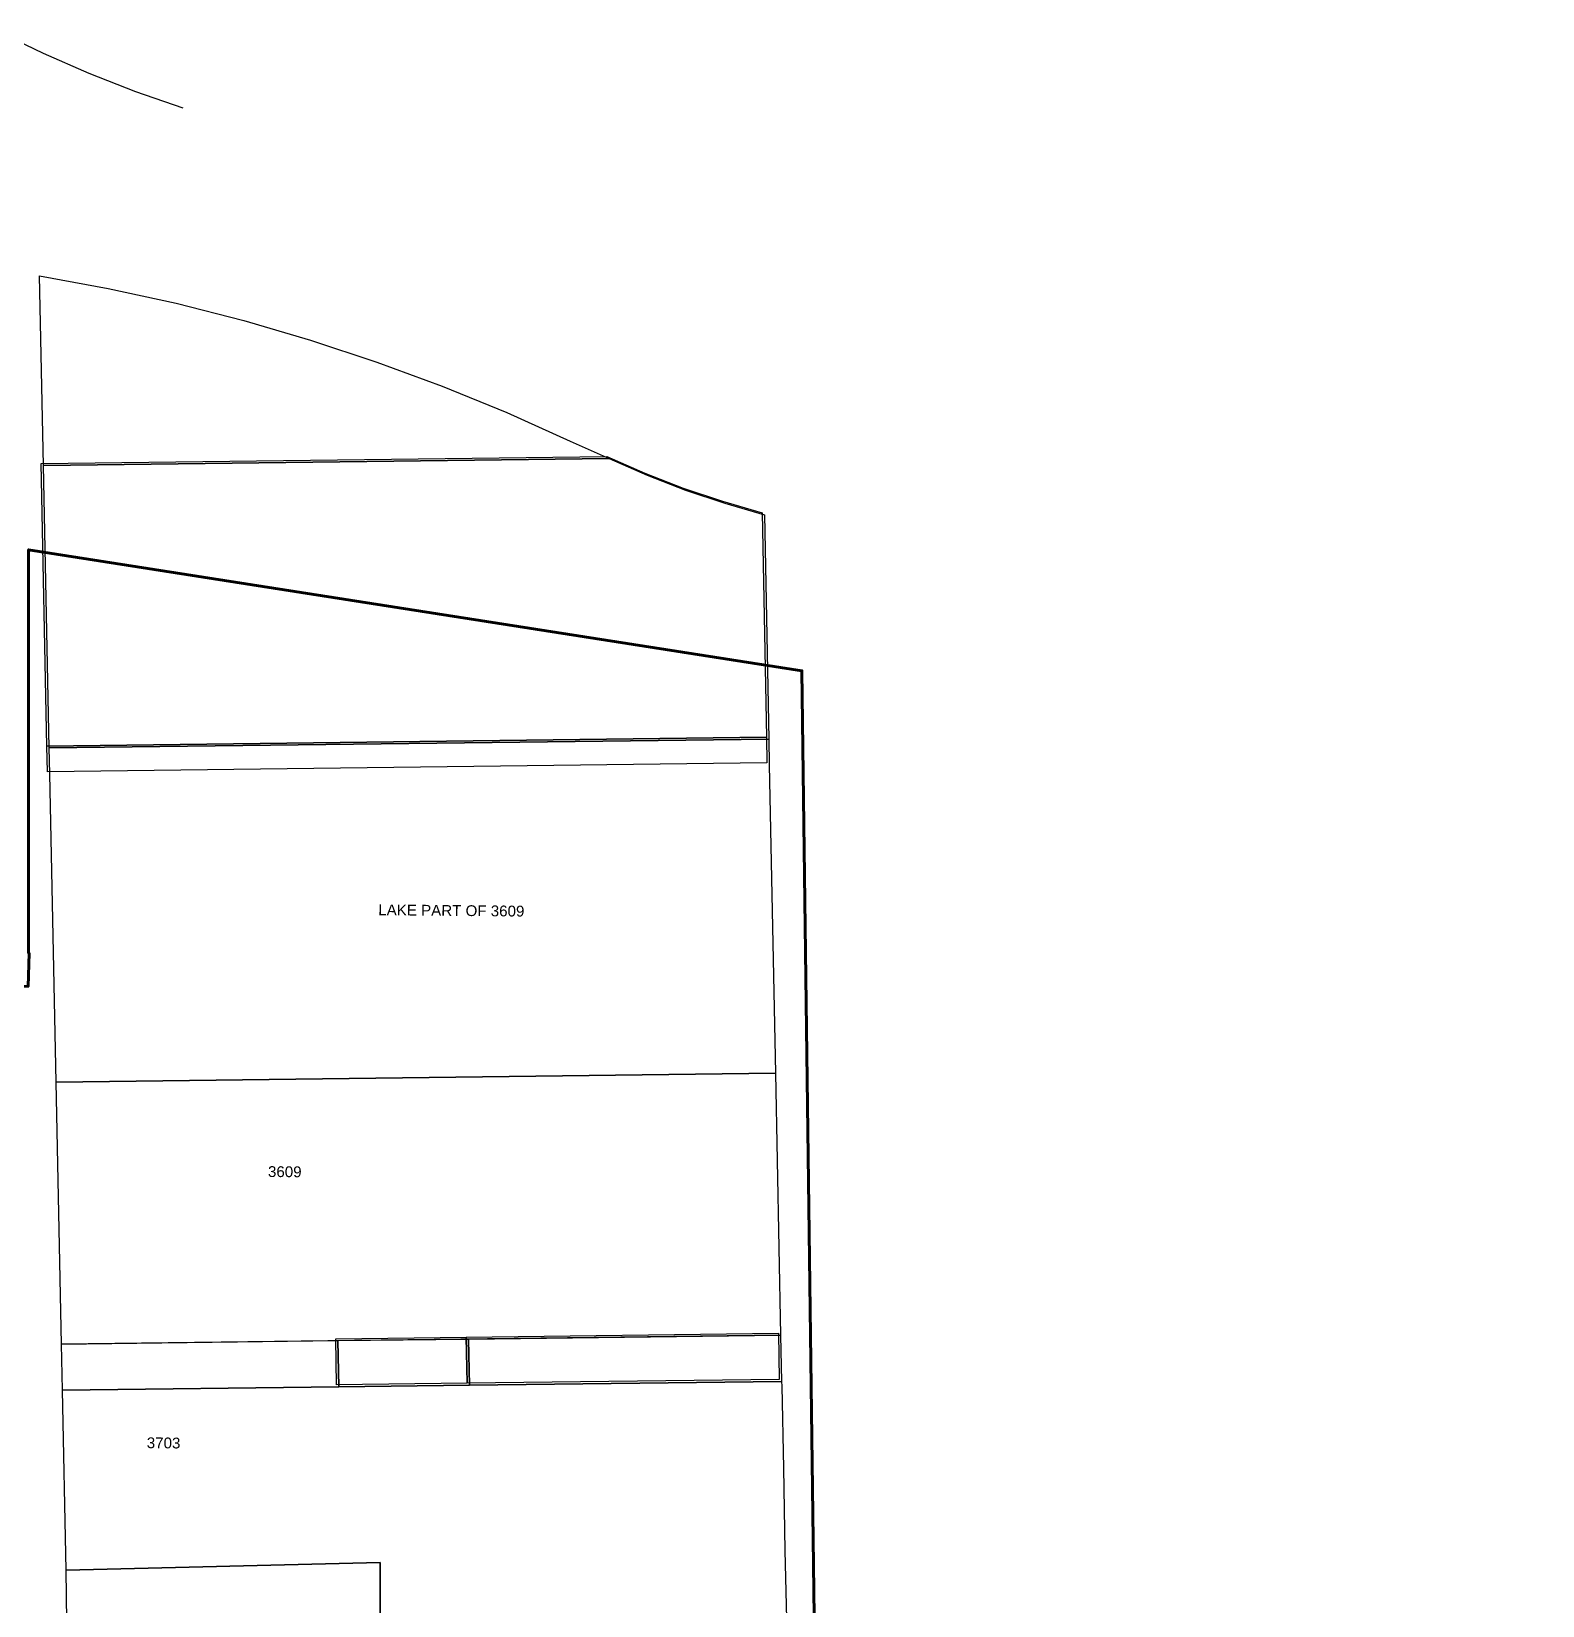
# Model space of a CAD drawing. Header units: millimetres. Extents: x -41032736 to 811436, y 699275 to 12282705.
# Drawn here: x 493324 to 494794, y 763911 to 765443 of the extents above; entities that cross this region are included whole.
import ezdxf
from ezdxf.lldxf.tags import DXFTag

# ---------------------------------------------------------------- set-up
doc = ezdxf.new("R2010")
doc.units = ezdxf.units.MM
doc.header["$MEASUREMENT"] = 0
for name, color, linetype in [('A-Boundary', 1, 'CONTINUOUS'), ('ADDRESS', 7, 'CONTINUOUS'), ('Lot_Line', 7, 'CONTINUOUS')]:
    doc.layers.add(name, color=color, linetype=linetype)
doc.layers.add('EDGE OF PAVEMENT', color=7, linetype='EOP', lineweight=15)
doc.styles.add('AUDIT_D_221110082537-30', font='arial.ttf')
doc.styles.get("Standard").update_dxf_attribs({"font": 'arial.ttf'})
tags = doc.linetypes.add('EOP', pattern='A,96.411295,-0.622657,["EOP",Standard,S=5,R=0,X=0,Y=-2.467181],-16.110442', length=113.144394).pattern_tags.tags
tags[6] = DXFTag(74, 10)

msp = doc.modelspace()

# ---------------------------------------------------------------- linework, layer by layer
at = {"layer": 'EDGE OF PAVEMENT', "linetype": 'ByBlock', "lineweight": -2}
msp.add_lwpolyline([(493291.1, 765442.9), (493335, 765421.8), (493379.6, 765402.4), (493425, 765384.6), (493471, 765368.6)], dxfattribs=at)
at = {"layer": 'Lot_Line'}
for points in [[(493885.8, 765027.3), (493335.4, 765020.5), (493331.7, 765205.2), (493398.4, 765192.9), (493464.6, 765178.4), (493530.3, 765161.5), (493595.3, 765142.5), (493659.7, 765121.2), (493723.3, 765097.7), (493786.1, 765072), (493847.9, 765044.2)], [(494041, 764754.4), (493341, 764745.7), (493335.4, 765020.5), (493885.8, 765027.3), (493922.6, 765011.1), (493960.1, 764996.6), (493998.2, 764983.8), (494036.9, 764972.7)], [(494047.6, 764429.3), (493347.7, 764420.6), (493341.6, 764720.5), (493341, 764745.7), (494041, 764754.4), (494041.5, 764729.2)], [(494052.6, 764174.3), (493352.9, 764165.7), (493347.7, 764420.6), (494047.6, 764429.3)], [(493749.8, 764125.6), (493622.8, 764124), (493621.9, 764169), (493748.9, 764170.6)], [(494053.5, 764129.4), (493749.8, 764125.6), (493748.9, 764170.6), (494052.6, 764174.3)], [(493622.8, 764124), (493353.8, 764120.7), (493352.9, 764165.7), (493621.9, 764169)], [(494056.8, 763964.9), (494058.5, 763884.9), (494059.6, 763829.4), (493663.4, 763824.4), (493663, 763953.3), (493357.4, 763945.7), (493353.8, 764120.7), (493622.8, 764124), (493749.8, 764125.6), (494053.5, 764129.4), (494053.6, 764124.8), (494055.2, 764044.9)], [(493503.6, 763822.4), (493359.1, 763820.5), (493357.4, 763945.7), (493663, 763953.3), (493663.4, 763824.4)]]:
    msp.add_lwpolyline(points, close=True, dxfattribs=at)
for points in [[(494038.8, 764756.3, 0), (493338.8, 764747.6, 0), (493333.2, 765022.4, 0), (493883.6, 765029.2, 0), (493920.4, 765013, 0), (493957.9, 764998.5, 0), (493996, 764985.7, 0), (494034.7, 764974.6, 0)], [(493338.8, 764747.6, 0), (494038.8, 764756.3, 0), (494039.3, 764731.1, 0), (493339.3, 764722.4, 0)], [(493619.7, 764170.9, 0), (493746.7, 764172.5, 0), (493747.6, 764127.5, 0), (493620.6, 764125.9, 0)], [(493746.7, 764172.5, 0), (494050.4, 764176.2, 0), (494051.3, 764131.2, 0), (493747.6, 764127.5, 0)]]:
    msp.add_polyline3d(points, close=True, dxfattribs=at)

# ---------------------------------------------------------------- next in the draw order: texts
at = {"layer": 'ADDRESS', "color": 3, "ltscale": 0.5, "insert": (493553.9, 764338.8), "char_height": 10.52, "attachment_point": 1, "rotation": 359.4605, "line_spacing_factor": 0.5, "style": 'AUDIT_D_221110082537-30', "bg_fill": 3, "box_fill_scale": 1, "bg_fill_color": 256, "bg_fill_transparency": 0}
msp.add_mtext('3609', dxfattribs=at)
at = {"layer": 'ADDRESS', "color": 152, "ltscale": 0.5, "true_color": 0x2776bb, "insert": (493436, 764074.9), "char_height": 10.52, "attachment_point": 1, "rotation": 359.4605, "line_spacing_factor": 0.5, "style": 'AUDIT_D_221110082537-30', "bg_fill": 3, "box_fill_scale": 1, "bg_fill_color": 256, "bg_fill_transparency": 0}
msp.add_mtext('3703', dxfattribs=at)

# ---------------------------------------------------------------- next in the draw order: linework, layer by layer
at = {"layer": 'A-Boundary', "color": 5, "linetype": 'ByBlock', "lineweight": 60, "ltscale": 30}
msp.add_lwpolyline([(492065.7, 761961.6), (493369, 761961.6), (494793.7, 761965.1), (494790.6, 762586.3), (494102.3, 762583.8), (494073.2, 764820.8), (493320.9, 764938.6), (493320.9, 764546.1), (493321.4, 764546.1), (493321.4, 764546.1), (493321.4, 764546.1), (493321.4, 764546.1), (493321.4, 764546.1), (493320.5, 764513.7), (492241.6, 764516.7), (492236.6, 765169.1), (491932.6, 765159.3), (492044.8, 764265.4), (492062.3, 763360), (492062.3, 761961.6)], dxfattribs=at)

# ---------------------------------------------------------------- next in the draw order: texts
at = {"layer": 'ADDRESS', "color": 3, "ltscale": 0.5, "insert": (493661.2, 764593.5), "char_height": 10.522, "attachment_point": 1, "rotation": 359.4605, "line_spacing_factor": 0.5, "style": 'AUDIT_D_221110082537-30', "bg_fill": 3, "box_fill_scale": 1, "bg_fill_color": 256, "bg_fill_transparency": 0}
msp.add_mtext('LAKE PART OF 3609', dxfattribs=at)

doc.saveas('drawing.dxf')
